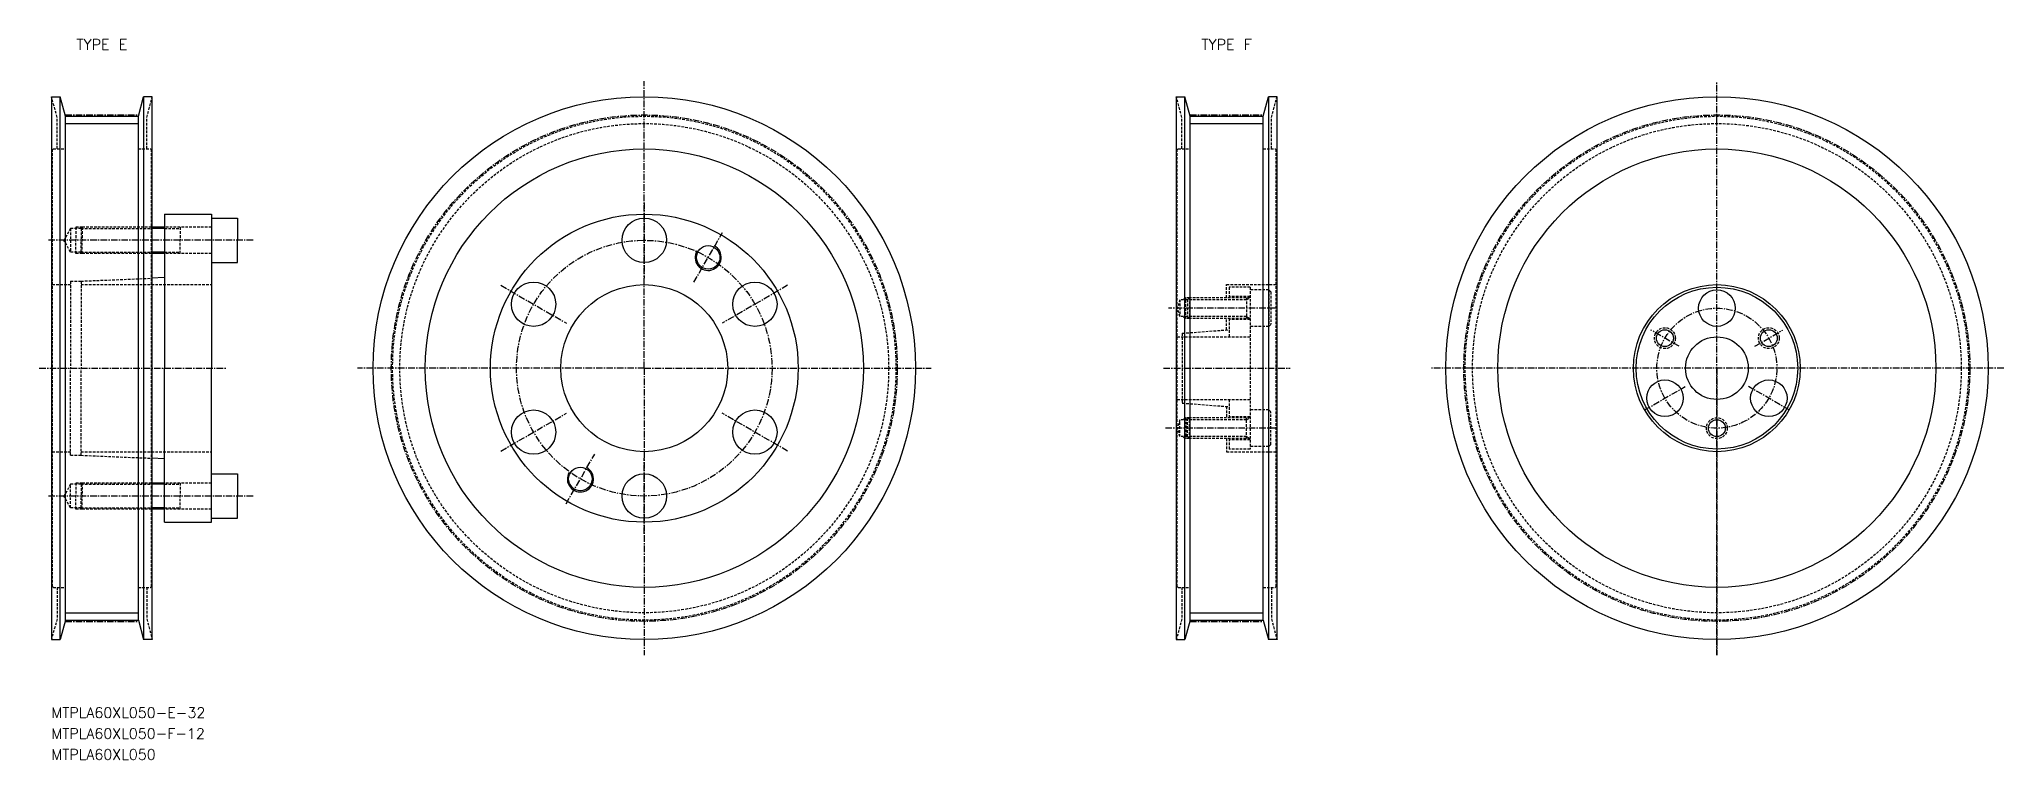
# Model space of a CAD drawing. Extents: x -13 to 364, y 37 to 175.
import ezdxf
from ezdxf.enums import TextEntityAlignment as Align

# ---------------------------------------------------------------- set-up
doc = ezdxf.new("R2010")
doc.units = 0
doc.linetypes.add('CENTER', pattern=[2, 1.25, -0.25, 0.25, -0.25])
doc.linetypes.add('DASHED', pattern=[0.75, 0.5, -0.25])
doc.layers.get('0').update_dxf_attribs({"linetype": 'CONTINUOUS'})
doc.layers.add('CENTER', color=1, linetype='CENTER')
doc.styles.add('MISUMI', font='txt.shx')

msp = doc.modelspace()

# ---------------------------------------------------------------- linework, layer by layer
at = {"color": 7, "linetype": 'CONTINUOUS'}
for p, q in [((-10.38, 163.6), (-8.73, 163.6)), ((-10.38, 163.6), (-10.38, 59.6)), ((-7.72, 159.85), (-8.73, 163.6)), ((-8.73, 59.6), (-8.73, 163.6)), ((6.28, 159.85), (7.28, 163.6)), ((8.94, 163.6), (7.28, 163.6)), ((7.28, 163.6), (7.28, 59.6)), ((8.94, 59.6), (8.94, 163.6)), ((205.28, 163.6), (206.93, 163.6)), ((205.28, 163.6), (205.28, 59.6)), ((207.94, 159.85), (206.93, 163.6)), ((206.93, 59.6), (206.93, 163.6)), ((221.94, 159.85), (222.94, 163.6)), ((224.6, 163.6), (222.94, 163.6)), ((222.94, 163.6), (222.94, 59.6)), ((224.6, 59.6), (224.6, 163.6)), ((-7.72, 63.34), (-7.72, 159.85)), ((-7.72, 159.85), (6.28, 159.85)), ((6.28, 63.34), (6.28, 159.85)), ((207.94, 63.34), (207.94, 159.85)), ((207.94, 159.85), (221.94, 159.85)), ((221.94, 63.34), (221.94, 159.85)), ((11.28, 141.1), (20.28, 141.1)), ((11.28, 141.1), (11.28, 138.6)), ((20.28, 141.1), (20.28, 140.35)), ((20.28, 140.35), (20.28, 131.85)), ((20.28, 140.35), (25.28, 140.35)), ((25.28, 140.35), (25.28, 136.1)), ((11.28, 138.6), (8.78, 138.6)), ((11.28, 138.6), (11.28, 133.6)), ((25.28, 131.85), (25.28, 136.1)), ((11.28, 133.6), (8.78, 133.6)), ((11.28, 133.6), (11.28, 128.95)), ((20.28, 131.85), (20.28, 111.6)), ((20.28, 131.85), (25.28, 131.85)), ((11.28, 128.95), (8.78, 128.84)), ((11.28, 128.95), (11.28, 111.6)), ((11.28, 94.25), (11.28, 111.6)), ((20.28, 91.35), (20.28, 111.6)), ((11.28, 94.25), (8.78, 94.35)), ((11.28, 89.6), (11.28, 94.25)), ((20.28, 82.85), (20.28, 91.35)), ((20.28, 91.35), (25.28, 91.35)), ((25.28, 91.35), (25.28, 87.1)), ((11.28, 89.6), (8.78, 89.6)), ((11.28, 84.6), (11.28, 89.6)), ((25.28, 82.85), (25.28, 87.1)), ((11.28, 84.6), (8.78, 84.6)), ((11.28, 82.1), (11.28, 84.6)), ((11.28, 82.1), (20.28, 82.1)), ((20.28, 82.85), (25.28, 82.85)), ((20.28, 82.1), (20.28, 82.85)), ((-7.72, 63.34), (-8.73, 59.6)), ((-7.72, 63.34), (6.28, 63.34)), ((6.28, 63.34), (7.28, 59.6)), ((207.94, 63.34), (206.93, 59.6)), ((207.94, 63.34), (221.94, 63.34)), ((221.94, 63.34), (222.94, 59.6)), ((-10.38, 59.6), (-8.73, 59.6)), ((8.94, 59.6), (7.28, 59.6)), ((205.28, 59.6), (206.93, 59.6)), ((224.6, 59.6), (222.94, 59.6))]:
    msp.add_line(p, q, dxfattribs=at)
at = {"color": 3, "linetype": 'DASHED'}
for p, q in [((-9.32, 159.64), (-10.38, 163.6)), ((7.88, 159.64), (8.94, 163.6)), ((206.34, 159.64), (205.28, 163.6)), ((223.54, 159.64), (224.6, 163.6)), ((-9.32, 153.6), (-9.32, 159.64)), ((7.88, 153.6), (7.88, 159.64)), ((206.34, 153.6), (206.34, 159.64)), ((223.54, 153.6), (223.54, 159.64)), ((-10.02, 153.6), (-10.22, 153.4)), ((-10.22, 69.8), (-10.22, 153.4)), ((-10.02, 153.6), (-7.72, 153.6)), ((6.28, 153.6), (8.58, 153.6)), ((8.58, 153.6), (8.78, 153.4)), ((8.78, 69.8), (8.78, 153.4)), ((205.64, 153.6), (205.44, 153.4)), ((205.44, 69.8), (205.44, 153.4)), ((205.64, 153.6), (207.94, 153.6)), ((221.94, 153.6), (224.24, 153.6)), ((224.24, 153.6), (224.44, 153.4)), ((224.44, 69.8), (224.44, 153.4)), ((-6.72, 138.35), (-8.02, 136.1)), ((-6.72, 133.85), (-8.02, 136.1)), ((-6.72, 138.35), (-6.72, 133.85)), ((-4.72, 138.35), (-6.72, 138.35)), ((-5.72, 138.6), (-5.72, 136.1)), ((-4.47, 138.6), (-5.72, 138.6)), ((-5.72, 133.6), (-5.72, 136.1)), ((-4.47, 138.6), (-4.72, 138.35)), ((-4.72, 138.35), (8.78, 138.35)), ((-4.72, 138.35), (-4.72, 136.1)), ((-4.72, 133.85), (-4.72, 136.1)), ((8.78, 138.6), (-4.47, 138.6)), ((-4.47, 138.6), (-4.47, 136.1)), ((-4.47, 133.6), (-4.47, 136.1)), ((20.28, 138.6), (11.28, 138.6)), ((11.28, 138.35), (14.28, 138.35)), ((14.28, 138.6), (14.28, 136.1)), ((14.28, 133.6), (14.28, 136.1)), ((-4.72, 133.85), (-6.72, 133.85)), ((-4.47, 133.6), (-5.72, 133.6)), ((-4.72, 133.85), (8.78, 133.85)), ((-4.47, 133.6), (-4.72, 133.85)), ((8.78, 133.6), (-4.47, 133.6)), ((11.28, 133.85), (14.28, 133.85)), ((20.28, 133.6), (11.28, 133.6)), ((-6.72, 128.27), (-6.72, 111.6)), ((-6.72, 128.27), (-4.72, 128.27)), ((-4.72, 128.27), (8.78, 128.84)), ((-4.72, 128.27), (-4.72, 111.6)), ((-10.22, 127.6), (-6.72, 127.6)), ((-4.72, 127.6), (20.28, 127.6)), ((205.99, 124.72), (205.5, 123.1)), ((205.99, 124.72), (205.99, 121.48)), ((207.44, 124.72), (205.99, 124.72)), ((207.1, 125.1), (206.44, 124.72)), ((207.1, 121.1), (207.1, 125.1)), ((207.82, 125.1), (207.1, 125.1)), ((207.44, 124.72), (207.82, 125.1)), ((218.74, 124.72), (207.44, 124.72)), ((207.44, 124.72), (207.44, 121.48)), ((219.44, 125.1), (207.82, 125.1)), ((207.82, 125.1), (207.82, 121.1)), ((214.94, 127.6), (224.44, 127.6)), ((214.94, 125.1), (214.94, 127.6)), ((219.44, 127.1), (215.44, 127.1)), ((215.44, 127.1), (215.44, 125.1)), ((219.44, 125.3), (215.44, 125.3)), ((218.74, 125.1), (218.74, 121.1)), ((218.74, 124.72), (219.39, 125.1)), ((219.44, 127.1), (219.44, 96.1)), ((223.04, 126.6), (219.44, 126.6)), ((223.04, 126.6), (223.04, 119.6)), ((223.04, 126.6), (223.44, 126.2)), ((223.44, 126.2), (223.44, 120)), ((205.99, 121.48), (205.5, 123.1)), ((207.44, 121.48), (205.99, 121.48)), ((207.1, 121.1), (206.44, 121.48)), ((207.82, 121.1), (207.1, 121.1)), ((218.74, 121.48), (207.44, 121.48)), ((207.82, 121.1), (207.44, 121.48)), ((219.44, 121.1), (207.82, 121.1)), ((214.94, 118.94), (214.94, 121.1)), ((215.44, 121.1), (215.44, 117.6)), ((219.44, 120.9), (215.44, 120.9)), ((218.74, 121.48), (219.39, 121.1)), ((205.44, 117.6), (219.44, 117.6)), ((206.44, 118.29), (215.44, 118.97)), ((206.44, 118.29), (206.44, 104.91)), ((223.04, 119.6), (219.44, 119.6)), ((223.04, 119.6), (223.44, 120)), ((-6.72, 94.92), (-6.72, 111.6)), ((-4.72, 94.92), (-4.72, 111.6)), ((205.44, 105.6), (219.44, 105.6)), ((215.44, 105.6), (215.44, 102.1)), ((205.99, 101.72), (205.5, 100.1)), ((205.99, 98.48), (205.99, 101.72)), ((207.44, 101.72), (205.99, 101.72)), ((206.44, 104.91), (215.44, 104.22)), ((207.1, 102.1), (206.44, 101.72)), ((207.1, 102.1), (207.1, 98.1)), ((207.82, 102.1), (207.1, 102.1)), ((207.82, 102.1), (207.44, 101.72)), ((218.74, 101.72), (207.44, 101.72)), ((207.44, 98.48), (207.44, 101.72)), ((219.44, 102.1), (207.82, 102.1)), ((207.82, 98.1), (207.82, 102.1)), ((214.94, 104.26), (214.94, 102.1)), ((219.44, 102.3), (215.44, 102.3)), ((218.74, 98.1), (218.74, 102.1)), ((218.74, 101.72), (219.39, 102.1)), ((223.04, 103.6), (219.44, 103.6)), ((223.04, 96.6), (223.04, 103.6)), ((223.04, 103.6), (223.44, 103.2)), ((223.44, 97), (223.44, 103.2)), ((205.99, 98.48), (205.5, 100.1)), ((207.44, 98.48), (205.99, 98.48)), ((207.1, 98.1), (206.44, 98.48)), ((207.82, 98.1), (207.1, 98.1)), ((218.74, 98.48), (207.44, 98.48)), ((207.44, 98.48), (207.82, 98.1)), ((219.44, 98.1), (207.82, 98.1)), ((214.94, 98.1), (214.94, 95.6)), ((215.44, 98.1), (215.44, 96.1)), ((218.74, 98.48), (219.39, 98.1)), ((-10.22, 95.6), (-6.72, 95.6)), ((-6.72, 94.92), (-4.72, 94.92)), ((-4.72, 95.6), (20.28, 95.6)), ((-4.72, 94.92), (8.78, 94.35)), ((214.94, 95.6), (224.44, 95.6)), ((219.44, 97.9), (215.44, 97.9)), ((219.44, 96.1), (215.44, 96.1)), ((223.04, 96.6), (219.44, 96.6)), ((223.04, 96.6), (223.44, 97)), ((-6.72, 89.35), (-8.02, 87.1)), ((-6.72, 84.85), (-8.02, 87.1)), ((-6.72, 84.85), (-6.72, 89.35)), ((-4.72, 89.35), (-6.72, 89.35)), ((-5.72, 89.6), (-5.72, 87.1)), ((-4.47, 89.6), (-5.72, 89.6)), ((-5.72, 84.6), (-5.72, 87.1)), ((-4.47, 89.6), (-4.72, 89.35)), ((-4.72, 89.35), (8.78, 89.35)), ((-4.72, 89.35), (-4.72, 87.1)), ((-4.72, 84.85), (-4.72, 87.1)), ((8.78, 89.6), (-4.47, 89.6)), ((-4.47, 89.6), (-4.47, 87.1)), ((-4.47, 84.6), (-4.47, 87.1)), ((20.28, 89.6), (11.28, 89.6)), ((11.28, 89.35), (14.28, 89.35)), ((14.28, 89.6), (14.28, 87.1)), ((14.28, 84.6), (14.28, 87.1)), ((-4.72, 84.85), (-6.72, 84.85)), ((-4.47, 84.6), (-5.72, 84.6)), ((-4.72, 84.85), (8.78, 84.85)), ((-4.47, 84.6), (-4.72, 84.85)), ((8.78, 84.6), (-4.47, 84.6)), ((11.28, 84.85), (14.28, 84.85)), ((20.28, 84.6), (11.28, 84.6)), ((-10.22, 69.8), (-10.02, 69.6)), ((-10.02, 69.6), (-7.72, 69.6)), ((-9.32, 69.6), (-9.32, 63.55)), ((6.28, 69.6), (8.58, 69.6)), ((7.88, 69.6), (7.88, 63.55)), ((8.58, 69.6), (8.78, 69.8)), ((205.44, 69.8), (205.64, 69.6)), ((205.64, 69.6), (207.94, 69.6)), ((206.34, 69.6), (206.34, 63.55)), ((221.94, 69.6), (224.24, 69.6)), ((223.54, 69.6), (223.54, 63.55)), ((224.24, 69.6), (224.44, 69.8)), ((-9.32, 63.55), (-10.38, 59.6)), ((7.88, 63.55), (8.94, 59.6)), ((206.34, 63.55), (205.28, 59.6)), ((223.54, 63.55), (224.6, 59.6))]:
    msp.add_line(p, q, dxfattribs=at)
at = {"color": 3, "linetype": 'CONTINUOUS'}
for p, q in [((-7.72, 158.45), (6.28, 158.45)), ((207.94, 158.45), (221.94, 158.45)), ((-7.72, 64.74), (6.28, 64.74)), ((207.94, 64.74), (221.94, 64.74))]:
    msp.add_line(p, q, dxfattribs=at)
at = {"color": 3}
for p, q in [((11.28, 138.35), (8.78, 138.35)), ((11.28, 133.85), (8.78, 133.85)), ((11.28, 89.35), (8.78, 89.35)), ((11.28, 84.85), (8.78, 84.85))]:
    msp.add_line(p, q, dxfattribs=at)
at = {"color": 7, "linetype": 'CONTINUOUS'}
for centre, radius in [((103.28, 111.6), 52), ((308.94, 111.6), 52), ((103.28, 111.6), 42), ((308.94, 111.6), 42), ((103.28, 111.6), 29.5), ((103.28, 111.6), 29.5), ((103.28, 136.1), 4.25), ((115.53, 132.82), 2.25), ((82.06, 123.85), 4.25), ((124.49, 123.85), 4.25), ((103.28, 111.6), 16), ((308.94, 111.6), 16), ((308.94, 111.6), 15.5), ((308.94, 123.1), 3.5), ((298.98, 117.35), 1.62), ((308.94, 111.6), 6), ((318.9, 117.35), 1.62), ((298.98, 105.85), 3.5), ((318.9, 105.85), 3.5), ((82.06, 99.35), 4.25), ((124.49, 99.35), 4.25), ((308.94, 100.1), 1.62), ((91.03, 90.38), 2.25), ((103.28, 87.1), 4.25)]:
    msp.add_circle(centre, radius, dxfattribs=at)
at = {"color": 3, "linetype": 'DASHED'}
for centre, radius in [((103.28, 111.6), 48.26), ((103.28, 111.6), 46.86), ((308.94, 111.6), 48.26), ((308.94, 111.6), 46.86), ((298.98, 117.35), 2), ((318.9, 117.35), 2), ((308.94, 100.1), 2)]:
    msp.add_circle(centre, radius, dxfattribs=at)
at = {"color": 3}
for centre in [(115.53, 132.82), (91.03, 90.38)]:
    msp.add_arc(centre, 2.5, 150, 62, dxfattribs=at)
at = {"layer": 'CENTER', "color": 1, "linetype": 'CENTER'}
for p, q in [((103.28, 111.6), (103.28, 166.6)), ((308.94, 56.6), (308.94, 166.6)), ((-7.72, 160.11), (6.28, 160.11)), ((207.94, 160.11), (221.94, 160.11)), ((103.28, 143.35), (103.28, 128.85)), ((28.28, 136.1), (-11.02, 136.1)), ((112.78, 128.05), (118.28, 137.58)), ((75.78, 127.47), (88.34, 120.22)), ((130.77, 127.47), (118.22, 120.22)), ((224.44, 123.1), (203.8, 123.1)), ((301.68, 115.79), (296.27, 118.91)), ((316.19, 115.79), (321.6, 118.91)), ((-12.72, 111.6), (23.28, 111.6)), ((103.28, 111.6), (48.28, 111.6)), ((103.28, 111.6), (103.28, 56.6)), ((103.28, 111.6), (158.28, 111.6)), ((202.83, 111.6), (227.12, 111.6)), ((363.94, 111.6), (253.94, 111.6)), ((308.94, 111.6), (308.94, 56.6)), ((295.08, 103.6), (302.87, 108.1)), ((322.79, 103.6), (315, 108.1)), ((75.78, 95.72), (88.34, 102.97)), ((130.77, 95.72), (118.22, 102.97)), ((224.44, 100.1), (203.14, 100.1)), ((88.28, 85.62), (93.78, 95.14)), ((103.28, 79.85), (103.28, 94.35)), ((28.28, 87.1), (-11.02, 87.1)), ((-7.72, 63.09), (6.28, 63.09)), ((207.94, 63.09), (221.94, 63.09))]:
    msp.add_line(p, q, dxfattribs=at)
for centre, radius in [((103.28, 111.6), 48.51), ((308.94, 111.6), 48.51), ((103.28, 111.6), 24.5), ((308.94, 111.6), 11.5)]:
    msp.add_circle(centre, radius, dxfattribs=at)

# ---------------------------------------------------------------- texts
at = {"color": 7, "linetype": 'CONTINUOUS', "style": 'MISUMI'}
for s, p in [('TYPE E', (-0.72, 173.6)), ('TYPE F', (214.94, 173.6))]:
    msp.add_text(s, height=2, dxfattribs=at).set_placement(p, align=Align.MIDDLE_CENTER)
for s, p in [('MTPLA60XL050-E-32', (-10.38, 44.6)), ('MTPLA60XL050-F-12', (-10.38, 40.6)), ('MTPLA60XL050', (-10.38, 36.6))]:
    msp.add_text(s, height=2, dxfattribs=at).set_placement(p)

doc.saveas('drawing.dxf')
